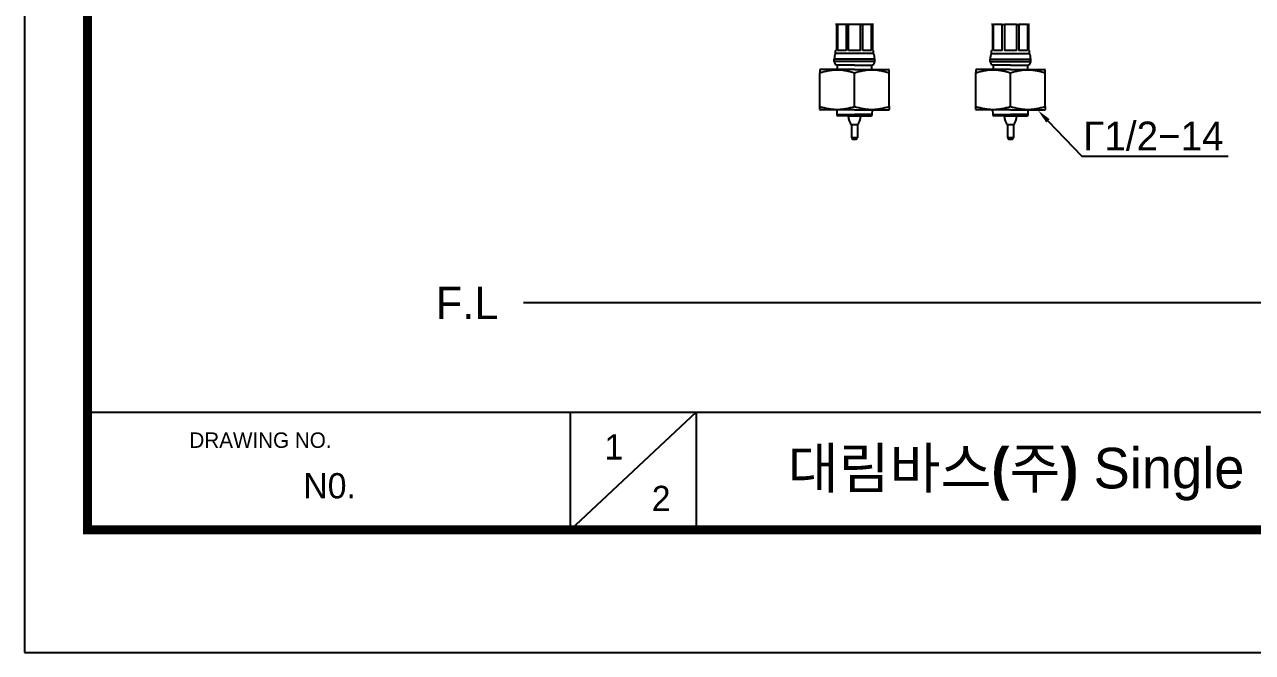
# Model space of a CAD drawing. Extents: x 1488 to 2842, y 0 to 992.
# Drawn here: x 1487.9 to 1913.1, y 0 to 217.3 of the extents above; entities that cross this region are included whole.
import ezdxf
from ezdxf import colors
from ezdxf.entities.mleader import LeaderData, LeaderLine
from ezdxf.math import Vec2, Vec3

# ---------------------------------------------------------------- set-up
doc = ezdxf.new("R2010")
doc.units = 0
doc.header["$LTSCALE"] = 10
doc.header["$MEASUREMENT"] = 0
doc.layers.get('0').update_dxf_attribs({"linetype": 'CONTINUOUS'})
doc.layers.add('1', color=7, linetype='CONTINUOUS')
doc.layers.add('치수선', color=7, linetype='CONTINUOUS', lineweight=20)
doc.styles.add('Daelim Dimension', font='')
doc.styles.get("Standard").update_dxf_attribs({"font": 'SYMBOL'})
doc.styles.get('Daelim Dimension').set_extended_font_data('나눔고딕')

msp = doc.modelspace()

# ---------------------------------------------------------------- linework, layer by layer
at = {"color": 5, "lineweight": -3}
msp.add_line((1509.68, 83.13), (2599.99, 83.13), dxfattribs=at)
at = {"color": 5, "lineweight": -3, "ltscale": 40}
for p, q in [((1676.81, 83.13), (1676.81, 42.33)), ((1676.81, 83.13), (1676.81, 42.33)), ((1720.47, 83.13), (1676.81, 42.33)), ((1720.47, 83.13), (1676.81, 42.33)), ((1720.47, 83.13), (1720.47, 42.33)), ((1720.47, 83.13), (1720.47, 42.33))]:
    msp.add_line(p, q, dxfattribs=at)
at = {"lineweight": -3, "ltscale": 0.5}
msp.add_lwpolyline([(1487.9, 0), (2841.98, 0), (2841.98, 992.16), (1487.9, 992.16)], close=True, dxfattribs=at)
at = {"color": 5, "linetype": 'ByBlock', "lineweight": -3, "const_width": 3.12}
msp.add_lwpolyline([(1509.68, 42.48), (2820.08, 42.48), (2820.08, 969.12), (1509.68, 969.12)], close=True, dxfattribs=at)
at = {"layer": '1', "color": 7, "linetype": 'Continuous', "lineweight": -3}
for p, q in [((1769.04, 217.28), (1768.69, 217.28)), ((1769.04, 217.28), (1769.04, 208.28)), ((1769.37, 217.28), (1769.04, 217.28)), ((1769.37, 217.28), (1769.37, 208.28)), ((1772.38, 217.28), (1769.37, 217.28)), ((1772.38, 217.28), (1772.38, 208.28)), ((1773.17, 217.28), (1772.38, 217.28)), ((1773.17, 208.28), (1773.17, 217.28)), ((1777.41, 217.28), (1773.17, 217.28)), ((1777.41, 208.28), (1777.41, 217.28)), ((1778.22, 217.28), (1777.41, 217.28)), ((1778.22, 208.28), (1778.22, 217.28)), ((1781.21, 217.28), (1778.22, 217.28)), ((1781.21, 208.28), (1781.21, 217.28)), ((1781.54, 217.28), (1781.21, 217.28)), ((1781.54, 217.28), (1781.54, 208.28)), ((1781.89, 217.28), (1781.54, 217.28)), ((1823.04, 217.28), (1822.69, 217.28)), ((1823.04, 217.28), (1823.04, 208.28)), ((1823.04, 217.28), (1823.37, 217.28)), ((1823.37, 208.28), (1823.37, 217.28)), ((1826.36, 217.28), (1823.37, 217.28)), ((1826.36, 208.28), (1826.36, 217.28)), ((1826.36, 217.28), (1827.17, 217.28)), ((1827.17, 217.28), (1827.17, 208.28)), ((1831.41, 217.28), (1827.17, 217.28)), ((1831.41, 217.28), (1831.41, 208.28)), ((1831.41, 217.28), (1832.2, 217.28)), ((1832.2, 217.28), (1832.2, 208.28)), ((1835.21, 217.28), (1832.2, 217.28)), ((1835.21, 217.28), (1835.21, 208.28)), ((1835.21, 217.28), (1835.54, 217.28)), ((1835.54, 217.28), (1835.54, 208.28)), ((1835.89, 217.28), (1835.54, 217.28)), ((1768.29, 204.48), (1768.29, 205.32)), ((1782.29, 205.32), (1768.29, 205.32)), ((1782.29, 204.48), (1768.29, 204.48)), ((1769.04, 208.28), (1768.69, 208.28)), ((1768.69, 207.28), (1768.69, 208.28)), ((1781.89, 207.28), (1768.69, 207.28)), ((1772.38, 208.28), (1769.37, 208.28)), ((1777.41, 208.28), (1773.17, 208.28)), ((1781.21, 208.28), (1778.22, 208.28)), ((1781.89, 208.28), (1781.54, 208.28)), ((1781.89, 207.28), (1781.89, 208.28)), ((1782.29, 204.48), (1782.29, 205.32)), ((1822.29, 205.32), (1836.29, 205.32)), ((1822.29, 204.48), (1822.29, 205.32)), ((1822.29, 204.48), (1836.29, 204.48)), ((1823.04, 208.28), (1822.69, 208.28)), ((1822.69, 207.28), (1822.69, 208.28)), ((1822.69, 207.28), (1835.89, 207.28)), ((1826.36, 208.28), (1823.37, 208.28)), ((1831.41, 208.28), (1827.17, 208.28)), ((1835.21, 208.28), (1832.2, 208.28)), ((1835.89, 208.28), (1835.54, 208.28)), ((1835.89, 207.28), (1835.89, 208.28)), ((1836.29, 204.48), (1836.29, 205.32)), ((1763.51, 201.78), (1763.29, 201.65)), ((1763.29, 188.98), (1763.29, 200.58)), ((1775.29, 201.78), (1763.51, 201.78)), ((1769.29, 203.28), (1769.29, 201.78)), ((1775.29, 203.28), (1769.29, 203.28)), ((1775.29, 203.28), (1781.29, 203.28)), ((1775.29, 201.78), (1787.07, 201.78)), ((1775.29, 188.98), (1775.29, 200.58)), ((1781.29, 201.78), (1781.29, 203.28)), ((1787.29, 201.65), (1787.07, 201.78)), ((1787.29, 188.98), (1787.29, 200.58)), ((1817.51, 201.78), (1817.29, 201.65)), ((1817.29, 188.98), (1817.29, 200.58)), ((1829.29, 201.78), (1817.51, 201.78)), ((1823.29, 203.28), (1823.29, 201.78)), ((1829.29, 203.28), (1823.29, 203.28)), ((1829.29, 203.28), (1835.29, 203.28)), ((1829.29, 201.78), (1841.07, 201.78)), ((1829.29, 188.98), (1829.29, 200.58)), ((1835.29, 201.78), (1835.29, 203.28)), ((1841.29, 201.65), (1841.07, 201.78)), ((1841.29, 188.98), (1841.29, 200.58)), ((1763.29, 187.91), (1763.51, 187.78)), ((1775.29, 187.78), (1763.51, 187.78)), ((1769.11, 187.78), (1769.14, 186.17)), ((1775.29, 187.78), (1787.07, 187.78)), ((1781.44, 186.17), (1781.47, 187.78)), ((1787.07, 187.78), (1787.29, 187.91)), ((1817.29, 187.91), (1817.51, 187.78)), ((1829.29, 187.78), (1817.51, 187.78)), ((1823.11, 187.78), (1823.14, 186.17)), ((1829.29, 187.78), (1841.07, 187.78)), ((1835.44, 186.17), (1835.47, 187.78)), ((1841.07, 187.78), (1841.29, 187.91)), ((1769.14, 186.17), (1775.29, 186.17)), ((1775.29, 185.68), (1769.64, 185.68)), ((1777.49, 185.58), (1773.09, 185.58)), ((1775.29, 185.68), (1780.94, 185.68)), ((1781.44, 186.17), (1775.32, 186.17)), ((1823.14, 186.17), (1829.29, 186.17)), ((1829.29, 185.68), (1823.64, 185.68)), ((1831.49, 185.58), (1827.09, 185.58)), ((1829.29, 185.68), (1834.94, 185.68)), ((1835.44, 186.17), (1829.32, 186.17)), ((1774.29, 182.58), (1774.29, 178.18)), ((1776.29, 182.58), (1774.29, 182.58)), ((1776.29, 182.58), (1776.29, 178.18)), ((1828.29, 182.58), (1828.29, 178.18)), ((1830.29, 182.58), (1828.29, 182.58)), ((1830.29, 182.58), (1830.29, 178.18)), ((1774.29, 178.18), (1776.29, 178.18)), ((1774.89, 177.58), (1775.69, 177.58)), ((1828.29, 178.18), (1830.29, 178.18)), ((1828.89, 177.58), (1829.69, 177.58))]:
    msp.add_line(p, q, dxfattribs=at)
for centre, radius, start, end in [((1773.29, 205.32), 5, 156.9261, 180), ((1769.49, 204.48), 1.2, 180, 270), ((1781.09, 204.48), 1.2, 270, 0), ((1777.29, 205.32), 5, 0, 23.0739), ((1827.29, 205.32), 5, 156.9261, 180), ((1823.49, 204.48), 1.2, 180, 270), ((1835.09, 204.48), 1.2, 270, 0), ((1831.29, 205.32), 5, 0, 23.0739), ((1769.64, 186.18), 0.5, 181, 270), ((1777.44, 185.58, 0), 4.35, 180, 223.6024), ((1773.29, 185.98), 0.4, 270, 311.4098), ((1773.14, 185.58, 0), 4.35, 316.3972, 360), ((1777.29, 185.98), 0.4, 228.5902, 270), ((1780.94, 186.18), 0.5, 270, 359), ((1823.64, 186.18), 0.5, 181, 270), ((1831.44, 185.58, 0), 4.35, 180, 223.6024), ((1827.29, 185.98), 0.4, 270, 311.4098), ((1827.14, 185.58, 0), 4.35, 316.3972, 360), ((1831.29, 185.98), 0.4, 228.5902, 270), ((1834.94, 186.18), 0.5, 270, 359)]:
    msp.add_arc(centre, radius, start, end, dxfattribs=at)
for centre, major_axis, start_param, end_param in [((1774.89, 178.18), (0, 0.6), 1.570796, 3.141598), ((1775.69, 178.18), (0, -0.6), 6.283172, 7.853982), ((1828.89, 178.18), (0, 0.6), 1.570796, 3.141598), ((1829.69, 178.18), (0, -0.6), 6.283172, 7.853982)]:
    msp.add_ellipse(centre, major_axis=major_axis, ratio=1, start_param=start_param, end_param=end_param, dxfattribs=at)
for points, knots in [([(1763.29, 201.65), (1763.29, 201.65), (1763.29, 201.65), (1763.29, 201.64), (1763.29, 201.64), (1763.29, 201.63), (1763.29, 201.62), (1763.29, 201.6), (1763.29, 201.53), (1763.29, 201.45), (1763.29, 201.27), (1763.29, 201.15), (1763.29, 200.89), (1763.29, 200.74), (1763.29, 200.58)], [0, 0, 0, 0, 0.059783, 0.059783, 0.091123, 0.091123, 0.122464, 0.247826, 0.247826, 0.498551, 0.498551, 0.749275, 0.749275, 1, 1, 1, 1]), ([(1763.29, 200.58), (1764.27, 200.9), (1765.26, 201.17), (1766.75, 201.45), (1767.25, 201.52), (1768.26, 201.62), (1768.77, 201.65), (1769.41, 201.65), (1769.53, 201.65), (1769.73, 201.64), (1769.79, 201.64), (1769.92, 201.63), (1770.24, 201.62), (1770.55, 201.6), (1771.32, 201.53), (1771.82, 201.45), (1772.82, 201.27), (1773.32, 201.15), (1774.31, 200.89), (1774.8, 200.74), (1775.29, 200.58)], [0, 0, 0, 0, 0.25, 0.25, 0.375, 0.375, 0.5, 0.5, 0.53125, 0.53125, 0.546875, 0.546875, 0.5625, 0.625, 0.625, 0.75, 0.75, 0.875, 0.875, 1, 1, 1, 1]), ([(1775.29, 200.58), (1776.27, 200.9), (1777.26, 201.17), (1778.75, 201.45), (1779.25, 201.52), (1780.26, 201.62), (1780.77, 201.65), (1781.41, 201.65), (1781.53, 201.65), (1781.73, 201.64), (1781.79, 201.64), (1781.92, 201.63), (1782.24, 201.62), (1782.56, 201.6), (1783.32, 201.52), (1783.82, 201.45), (1784.82, 201.27), (1785.32, 201.15), (1786.31, 200.89), (1786.8, 200.74), (1787.29, 200.58)], [0, 0, 0, 0, 0.25, 0.25, 0.375, 0.375, 0.5, 0.5, 0.53125, 0.53125, 0.546875, 0.546875, 0.5625, 0.625, 0.625, 0.75, 0.75, 0.875, 0.875, 1, 1, 1, 1]), ([(1787.29, 200.58), (1787.29, 200.9), (1787.29, 201.17), (1787.29, 201.45), (1787.29, 201.52), (1787.29, 201.62), (1787.29, 201.65), (1787.29, 201.65), (1787.29, 201.65), (1787.29, 201.65)], [0, 0, 0, 0, 0.498674, 0.498674, 0.748011, 0.748011, 0.997349, 0.997349, 1, 1, 1, 1]), ([(1817.29, 201.65), (1817.29, 201.65), (1817.29, 201.65), (1817.29, 201.64), (1817.29, 201.64), (1817.29, 201.63), (1817.29, 201.62), (1817.29, 201.6), (1817.29, 201.53), (1817.29, 201.45), (1817.29, 201.27), (1817.29, 201.15), (1817.29, 200.89), (1817.29, 200.74), (1817.29, 200.58)], [0, 0, 0, 0, 0.059783, 0.059783, 0.091123, 0.091123, 0.122464, 0.247826, 0.247826, 0.498551, 0.498551, 0.749275, 0.749275, 1, 1, 1, 1]), ([(1817.29, 200.58), (1818.27, 200.9), (1819.26, 201.17), (1820.75, 201.45), (1821.25, 201.52), (1822.26, 201.62), (1822.77, 201.65), (1823.41, 201.65), (1823.53, 201.65), (1823.73, 201.64), (1823.79, 201.64), (1823.92, 201.63), (1824.24, 201.62), (1824.55, 201.6), (1825.32, 201.53), (1825.82, 201.45), (1826.82, 201.27), (1827.32, 201.15), (1828.31, 200.89), (1828.8, 200.74), (1829.29, 200.58)], [0, 0, 0, 0, 0.25, 0.25, 0.375, 0.375, 0.5, 0.5, 0.53125, 0.53125, 0.546875, 0.546875, 0.5625, 0.625, 0.625, 0.75, 0.75, 0.875, 0.875, 1, 1, 1, 1]), ([(1829.29, 200.58), (1830.27, 200.9), (1831.26, 201.17), (1832.75, 201.45), (1833.25, 201.52), (1834.26, 201.62), (1834.77, 201.65), (1835.41, 201.65), (1835.53, 201.65), (1835.73, 201.64), (1835.79, 201.64), (1835.92, 201.63), (1836.24, 201.62), (1836.56, 201.6), (1837.32, 201.52), (1837.82, 201.45), (1838.82, 201.27), (1839.32, 201.15), (1840.31, 200.89), (1840.8, 200.74), (1841.29, 200.58)], [0, 0, 0, 0, 0.25, 0.25, 0.375, 0.375, 0.5, 0.5, 0.53125, 0.53125, 0.546875, 0.546875, 0.5625, 0.625, 0.625, 0.75, 0.75, 0.875, 0.875, 1, 1, 1, 1]), ([(1841.29, 200.58), (1841.29, 200.9), (1841.29, 201.17), (1841.29, 201.45), (1841.29, 201.52), (1841.29, 201.62), (1841.29, 201.65), (1841.29, 201.65), (1841.29, 201.65), (1841.29, 201.65)], [0, 0, 0, 0, 0.498674, 0.498674, 0.748011, 0.748011, 0.997349, 0.997349, 1, 1, 1, 1]), ([(1763.29, 187.91), (1763.29, 187.91), (1763.29, 187.91), (1763.29, 187.91), (1763.29, 187.91), (1763.29, 187.92), (1763.29, 187.93), (1763.29, 187.95), (1763.29, 188.03), (1763.29, 188.1), (1763.29, 188.29), (1763.29, 188.4), (1763.29, 188.66), (1763.29, 188.81), (1763.29, 188.98)], [0, 0, 0, 0, 0.059783, 0.059783, 0.091123, 0.091123, 0.122464, 0.247826, 0.247826, 0.498551, 0.498551, 0.749275, 0.749275, 1, 1, 1, 1]), ([(1763.29, 188.98), (1764.27, 188.65), (1765.26, 188.38), (1766.75, 188.1), (1767.25, 188.03), (1768.26, 187.93), (1768.77, 187.91), (1769.41, 187.91), (1769.53, 187.91), (1769.73, 187.91), (1769.79, 187.91), (1769.92, 187.92), (1770.24, 187.93), (1770.55, 187.95), (1771.32, 188.03), (1771.82, 188.1), (1772.82, 188.29), (1773.32, 188.4), (1774.31, 188.66), (1774.8, 188.81), (1775.29, 188.98)], [0, 0, 0, 0, 0.25, 0.25, 0.375, 0.375, 0.5, 0.5, 0.53125, 0.53125, 0.546875, 0.546875, 0.5625, 0.625, 0.625, 0.75, 0.75, 0.875, 0.875, 1, 1, 1, 1]), ([(1775.29, 188.98), (1776.27, 188.65), (1777.26, 188.38), (1778.75, 188.1), (1779.25, 188.03), (1780.26, 187.93), (1780.77, 187.91), (1781.41, 187.91), (1781.53, 187.91), (1781.73, 187.91), (1781.79, 187.91), (1781.92, 187.92), (1782.24, 187.93), (1782.56, 187.95), (1783.32, 188.03), (1783.82, 188.1), (1784.82, 188.29), (1785.32, 188.4), (1786.31, 188.66), (1786.8, 188.81), (1787.29, 188.98)], [0, 0, 0, 0, 0.25, 0.25, 0.375, 0.375, 0.5, 0.5, 0.53125, 0.53125, 0.546875, 0.546875, 0.5625, 0.625, 0.625, 0.75, 0.75, 0.875, 0.875, 1, 1, 1, 1]), ([(1787.29, 188.98), (1787.29, 188.65), (1787.29, 188.38), (1787.29, 188.1), (1787.29, 188.03), (1787.29, 187.93), (1787.29, 187.91), (1787.29, 187.91), (1787.29, 187.91), (1787.29, 187.91)], [0, 0, 0, 0, 0.498674, 0.498674, 0.748011, 0.748011, 0.997349, 0.997349, 1, 1, 1, 1]), ([(1817.29, 187.91), (1817.29, 187.91), (1817.29, 187.91), (1817.29, 187.91), (1817.29, 187.91), (1817.29, 187.92), (1817.29, 187.93), (1817.29, 187.95), (1817.29, 188.03), (1817.29, 188.1), (1817.29, 188.29), (1817.29, 188.4), (1817.29, 188.66), (1817.29, 188.81), (1817.29, 188.98)], [0, 0, 0, 0, 0.059783, 0.059783, 0.091123, 0.091123, 0.122464, 0.247826, 0.247826, 0.498551, 0.498551, 0.749275, 0.749275, 1, 1, 1, 1]), ([(1817.29, 188.98), (1818.27, 188.65), (1819.26, 188.38), (1820.75, 188.1), (1821.25, 188.03), (1822.26, 187.93), (1822.77, 187.91), (1823.41, 187.91), (1823.53, 187.91), (1823.73, 187.91), (1823.79, 187.91), (1823.92, 187.92), (1824.24, 187.93), (1824.55, 187.95), (1825.32, 188.03), (1825.82, 188.1), (1826.82, 188.29), (1827.32, 188.4), (1828.31, 188.66), (1828.8, 188.81), (1829.29, 188.98)], [0, 0, 0, 0, 0.25, 0.25, 0.375, 0.375, 0.5, 0.5, 0.53125, 0.53125, 0.546875, 0.546875, 0.5625, 0.625, 0.625, 0.75, 0.75, 0.875, 0.875, 1, 1, 1, 1]), ([(1829.29, 188.98), (1830.27, 188.65), (1831.26, 188.38), (1832.75, 188.1), (1833.25, 188.03), (1834.26, 187.93), (1834.77, 187.91), (1835.41, 187.91), (1835.53, 187.91), (1835.73, 187.91), (1835.79, 187.91), (1835.92, 187.92), (1836.24, 187.93), (1836.56, 187.95), (1837.32, 188.03), (1837.82, 188.1), (1838.82, 188.29), (1839.32, 188.4), (1840.31, 188.66), (1840.8, 188.81), (1841.29, 188.98)], [0, 0, 0, 0, 0.25, 0.25, 0.375, 0.375, 0.5, 0.5, 0.53125, 0.53125, 0.546875, 0.546875, 0.5625, 0.625, 0.625, 0.75, 0.75, 0.875, 0.875, 1, 1, 1, 1]), ([(1841.29, 188.98), (1841.29, 188.65), (1841.29, 188.38), (1841.29, 188.1), (1841.29, 188.03), (1841.29, 187.93), (1841.29, 187.91), (1841.29, 187.91), (1841.29, 187.91), (1841.29, 187.91)], [0, 0, 0, 0, 0.498674, 0.498674, 0.748011, 0.748011, 0.997349, 0.997349, 1, 1, 1, 1])]:
    msp.add_open_spline(points, degree=3, knots=knots, dxfattribs=at)
at = {"layer": '치수선', "lineweight": -3}
msp.add_line((2437.6, 120.98), (1660.64, 120.98), dxfattribs=at)

# ---------------------------------------------------------------- texts
at = {"color": 5, "lineweight": -3, "ltscale": 40, "style": 'Daelim Dimension'}
msp.add_text('DRAWING NO.', height=5.3435, dxfattribs=at).set_placement((1544.98, 70.79))
at = {"lineweight": -3, "attachment_point": 1, "style": 'Daelim Dimension'}
for s, insert, char_height, width in [('1', (1688.68, 75.48), 8.74, 12.204), ('N0. ', (1584.44, 62.05), 8.745, 54.8578), ('2', (1705.09, 57.66), 8.74, 12.204)]:
    msp.add_mtext(s, dxfattribs=dict(at, insert=insert, char_height=char_height, width=width))
at = {"color": 2, "lineweight": -3, "insert": (1752.15, 70.81), "char_height": 14.0538, "width": 622.1015, "attachment_point": 1, "style": 'Daelim Dimension'}
msp.add_mtext('{\\fPretendard Variable SemiBold|b0|i0|c129|p2;대림바스(주)} Single lever_BETTY_원홀세면샤워수전_DL B1816', dxfattribs=at)
at = {"layer": '치수선', "lineweight": -3, "insert": (1651.99, 126.59), "char_height": 11.25, "attachment_point": 3, "style": 'Daelim Dimension'}
msp.add_mtext_dynamic_manual_height_columns('F.L', width=17.4109, gutter_width=12.5, heights=[0], dxfattribs=at)

# ---------------------------------------------------------------- leaders
at = {"lineweight": -3, "ltscale": 0.5}
ml = msp.add_multileader_mtext('Standard', dxfattribs=at)
ml.set_content('G1/2-14', color=256)
ml.set_leader_properties(color=5)
ml.build(insert=Vec2(0, 0))
ml.multileader.update_dxf_attribs({"text_left_attachment_type": 6, "text_right_attachment_type": 6, "dogleg_length": 0.36, "arrow_head_size": 5})
ctx = ml.context
ctx.base_point, ctx.char_height, ctx.arrow_head_size, ctx.landing_gap_size, ctx.plane_origin = Vec3(1854.35, 171.71), 10, 5, 0.09, Vec3(1838.81, 187.57)
ctx.left_attachment, ctx.right_attachment = 6, 6
notes = []
notes.append((ctx, [(0, (1, 1, 0), (1853.99, 171.71), (1, 0), 0.36, [(0, [(1838.81, 187.57)], 0, [])])]))
ctx.mtext.insert, ctx.mtext.flow_direction = Vec3(1854.44, 183.71), 5
for ctx, leaders in notes:
    for number, flags, end, landing, length, lines in leaders:
        leader = LeaderData()
        leader.index, (leader.has_last_leader_line, leader.has_dogleg_vector, leader.attachment_direction) = number, flags
        leader.last_leader_point, leader.dogleg_vector, leader.dogleg_length = Vec3(end), Vec3(landing), length
        for number, points, colour, breaks in lines:
            line = LeaderLine()
            line.index, line.vertices, line.color, line.breaks = number, Vec3.list(points), colors.encode_raw_color(colour), breaks
            leader.lines.append(line)
        ctx.leaders.append(leader)

doc.saveas('drawing.dxf')
